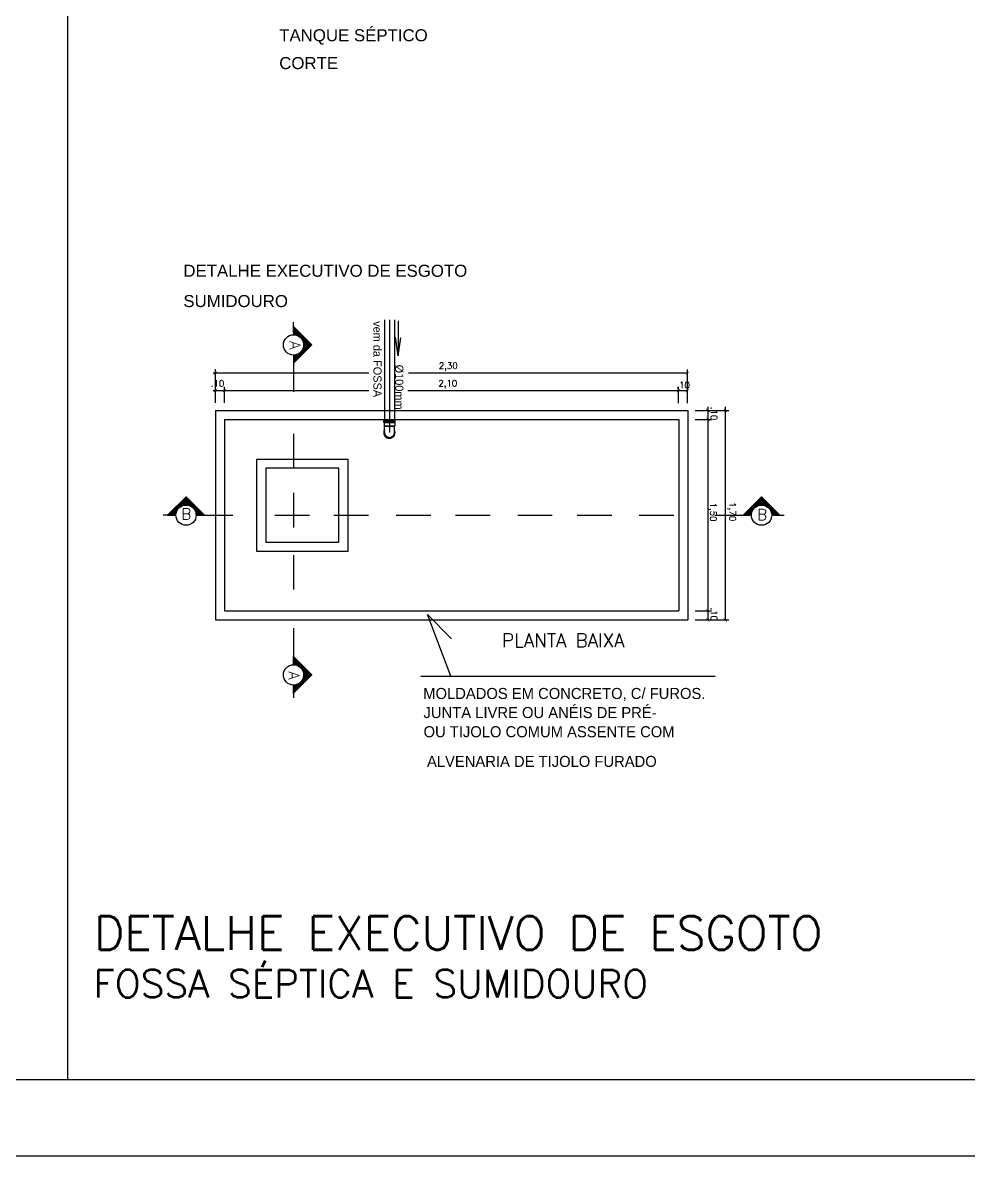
# Model space of a CAD drawing. Header units: millimetres. Extents: x 1111 to 1959, y -391 to -319.
# Drawn here: x 1489.32 to 1498.59, y -390.89 to -379.78 of the extents above; entities that cross this region are included whole.
import ezdxf
from ezdxf.enums import TextEntityAlignment as Align

# ---------------------------------------------------------------- set-up
doc = ezdxf.new("R2010")
doc.units = ezdxf.units.MM
for name, pattern in [('CENTER2', [1.125, 0.75, -0.125, 0.125, -0.125]), ('DASHDOT', [25.4, 12.7, -6.35, 0, -6.35]), ('HIDDENX2', [0.75, 0.5, -0.25])]:
    doc.linetypes.add(name, pattern=pattern)
for name, color, linetype in [('CARIMBO', 2, 'Continuous'), ('CERCAD-1', 1, 'Continuous'), ('CERCAD-2', 7, 'Continuous'), ('COTA', 1, 'Continuous'), ('DETALLHES_CAIXAS', 3, 'Continuous'), ('GROSSA', 3, 'Continuous'), ('NIVEIS', 1, 'Continuous'), ('PORTAS', 2, 'Continuous'), ('SANHIDRO', 1, 'DASHDOT'), ('TEXTO', 3, 'Continuous'), ('TigreCad', 2, 'Continuous'), ('TXT_0', 7, 'Continuous'), ('TXT_1', 2, 'Continuous'), ('TXT_2', 2, 'Continuous')]:
    doc.layers.add(name, color=color, linetype=linetype)
doc.layers.add('DI-Títulos', color=3, linetype='Continuous', lineweight=30)
doc.layers.add('TQ-Tubos detalhe', color=1, linetype='Continuous', lineweight=30)
doc.styles.add('ADITIVOCAD', font='ROMANS.shx')
doc.styles.add('ARIAL', font='arial.ttf', dxfattribs={"height": 2})
doc.styles.add('ROMANS', font='romans')

# ---------------------------------------------------------------- blocks, each defined once
blk = doc.blocks.new('A$C1B96391E')
at = {"layer": 'GROSSA', "linetype": 'Continuous', "ltscale": 5}
for p, q in [((0, 0.817), (0.564, 1.379)), ((0.026, 0.764), (0.617, 1.353)), ((0.033, 0.784), (0.597, 1.346)), ((0.107, 0.683), (0.698, 1.272)), ((0.691, 1.252), (0.127, 0.69)), ((0.305, 0.511), (0.869, 1.073)), ((0.335, 0.511), (0.869, 1.043)), ((0.591, 1.353), (0.564, 1.379)), ((0.611, 1.359), (0.604, 1.353)), ((0.704, 1.279), (0.624, 1.359)), ((0.698, 1.259), (0.704, 1.265)), ((0.698, 1.245), (0.869, 1.073)), ((0.869, 1.043), (0.869, 1.073)), ((1.056, 0.856), (0.869, 1.043)), ((0.026, 0.791), (0, 0.817)), ((0.02, 0.771), (0.026, 0.777)), ((0.1, 0.677), (0.02, 0.757)), ((0.12, 0.683), (0.113, 0.677)), ((0.133, 0.683), (0.305, 0.511)), ((0.335, 0.511), (0.305, 0.511)), ((0.517, 0.328), (0.335, 0.511)), ((0.67, 0.174), (0.517, 0.328)), ((1.205, 0.706), (1.056, 0.856))]:
    blk.add_line(p, q, dxfattribs=at)
for centre, radius, start, end in [((0.597, 1.359), 0.00942, 224.89011, 314.89011), ((0.617, 1.353), 0.00942, 44.89011, 134.89011), ((0.704, 1.252), 0.00942, 134.89011, 224.89011), ((0.698, 1.272), 0.00942, 314.89011, 44.89011), ((0.026, 0.764), 0.00942, 134.89011, 224.89011), ((0.02, 0.784), 0.00942, 314.89011, 44.89011), ((0.107, 0.683), 0.00942, 224.89011, 314.89011), ((0.127, 0.677), 0.00942, 44.89011, 134.89011), ((1.05, 0.507), 0.562, 198.54863, 221.56277), ((0.936, 0.439), 0.397, 205.99883, 62.15891), ((0.953, 0.422), 0.433, 221.6691, 46.49998), ((0.936, 0.439), 0.433, 226.49998, 43.28024), ((0.944, 0.431), 0.397, 224.07597, 45.70425), ((0.937, 0.44), 0.377, 224.89011, 44.89011), ((0.879, 0.346), 0.54, 46.3514, 70.89101)]:
    blk.add_arc(centre, radius, start, end, dxfattribs=at)
blk = doc.blocks.new('A$C01E11E74')
at = {"linetype": 'ByBlock', "xscale": 1.26, "yscale": 1.26, "zscale": 1.26, "rotation": 314.7593777562512}
blk.add_blockref('A$C1B96391E', (-0.68, 1.02), dxfattribs=at)
blk = doc.blocks.new('A$C65B91862')
at = {"rotation": 270}
blk.add_blockref('A$C01E11E74', (0, 1.09), dxfattribs=at)
blk = doc.blocks.new('A$C318D66E1')
at = {"layer": 'CARIMBO'}
for p, q in [((0, 0.37), (4.92, 0.37)), ((4.92, 0.37), (2.3, 0)), ((4.92, 0.37), (2.37, 0.75))]:
    blk.add_line(p, q, dxfattribs=at)
blk = doc.blocks.new('_ArchTick')
at = {"layer": 'COTA', "color": 0, "const_width": 0.15}
blk.add_lwpolyline([(-0.5, -0.5), (0.5, 0.5)], dxfattribs=at)
blk = doc.blocks.new('*X146')
at = {"color": 0}
for p, q in [((101.59, 65.457), (101.923, 65.79)), ((101.608, 65.457), (101.932, 65.781)), ((101.626, 65.457), (101.941, 65.772)), ((101.643, 65.457), (101.95, 65.763)), ((101.661, 65.457), (101.958, 65.755)), ((101.827, 65.615), (101.787, 65.656)), ((101.839, 65.622), (101.795, 65.665)), ((101.851, 65.627), (101.804, 65.674)), ((101.864, 65.632), (101.813, 65.683)), ((101.878, 65.636), (101.822, 65.692)), ((101.892, 65.639), (101.831, 65.701)), ((101.908, 65.641), (101.84, 65.709)), ((101.847, 65.626), (101.967, 65.746)), ((101.925, 65.641), (101.848, 65.718)), ((101.944, 65.64), (101.857, 65.727)), ((101.966, 65.636), (101.866, 65.736)), ((101.874, 65.635), (101.976, 65.737)), ((101.993, 65.627), (101.875, 65.745)), ((102.035, 65.602), (101.884, 65.754)), ((102.198, 65.457), (101.893, 65.762)), ((101.897, 65.64), (101.985, 65.728)), ((102.216, 65.457), (101.901, 65.771)), ((102.233, 65.457), (101.91, 65.78)), ((101.916, 65.641), (101.994, 65.719)), ((102.251, 65.457), (101.919, 65.789)), ((101.933, 65.641), (102.003, 65.71)), ((101.949, 65.639), (102.011, 65.702)), ((101.964, 65.636), (102.02, 65.693)), ((101.978, 65.633), (102.029, 65.684)), ((101.991, 65.628), (102.038, 65.675)), ((102.003, 65.622), (102.047, 65.666)), ((102.015, 65.616), (102.056, 65.657)), ((101.597, 65.457), (101.592, 65.462)), ((101.615, 65.457), (101.601, 65.471)), ((101.632, 65.457), (101.61, 65.48)), ((101.65, 65.457), (101.619, 65.488)), ((101.668, 65.457), (101.627, 65.497)), ((101.685, 65.457), (101.636, 65.506)), ((101.703, 65.457), (101.645, 65.515)), ((101.721, 65.457), (101.654, 65.524)), ((101.737, 65.458), (101.663, 65.533)), ((101.738, 65.475), (101.672, 65.541)), ((101.679, 65.457), (101.753, 65.531)), ((101.74, 65.49), (101.68, 65.55)), ((101.744, 65.505), (101.689, 65.559)), ((101.696, 65.457), (101.744, 65.504)), ((101.748, 65.518), (101.698, 65.568)), ((101.753, 65.531), (101.707, 65.577)), ((101.714, 65.457), (101.739, 65.482)), ((101.759, 65.543), (101.716, 65.586)), ((101.765, 65.554), (101.725, 65.594)), ((101.732, 65.457), (101.737, 65.463)), ((101.772, 65.565), (101.733, 65.603)), ((101.78, 65.575), (101.742, 65.612)), ((101.788, 65.584), (101.751, 65.621)), ((101.797, 65.593), (101.76, 65.63)), ((101.807, 65.601), (101.769, 65.639)), ((101.817, 65.609), (101.778, 65.648)), ((102.025, 65.609), (102.065, 65.649)), ((102.036, 65.602), (102.073, 65.64)), ((102.045, 65.594), (102.082, 65.631)), ((102.054, 65.585), (102.091, 65.622)), ((102.062, 65.576), (102.1, 65.613)), ((102.18, 65.457), (102.067, 65.571)), ((102.07, 65.566), (102.109, 65.604)), ((102.077, 65.555), (102.118, 65.595)), ((102.084, 65.544), (102.126, 65.587)), ((102.09, 65.532), (102.135, 65.578)), ((102.163, 65.457), (102.092, 65.528)), ((102.095, 65.52), (102.144, 65.569)), ((102.099, 65.506), (102.153, 65.56)), ((102.145, 65.457), (102.1, 65.502)), ((102.102, 65.492), (102.162, 65.551)), ((102.127, 65.457), (102.104, 65.48)), ((102.105, 65.477), (102.171, 65.542)), ((102.106, 65.46), (102.179, 65.534)), ((102.109, 65.457), (102.106, 65.461)), ((102.121, 65.457), (102.188, 65.525)), ((102.138, 65.457), (102.197, 65.516)), ((102.156, 65.457), (102.206, 65.507)), ((102.174, 65.457), (102.215, 65.498)), ((102.191, 65.457), (102.224, 65.489)), ((102.209, 65.457), (102.232, 65.481)), ((102.227, 65.457), (102.241, 65.472)), ((102.244, 65.457), (102.25, 65.463))]:
    blk.add_line(p, q, dxfattribs=at)

msp = doc.modelspace()

# ---------------------------------------------------------------- linework, layer by layer
at = {"layer": 'CERCAD-1'}
msp.add_lwpolyline([(1512.251, -390.141), (1449.251, -390.141), (1449.251, -347.241), (1512.251, -347.241)], close=True, dxfattribs=at)
at = {"layer": 'CERCAD-2'}
msp.add_line((1513.001, -390.891), (1447.001, -390.891), dxfattribs=at)
at = {"layer": 'DETALLHES_CAIXAS'}
for p, q in [((1491.209, -383.579), (1495.84, -383.579)), ((1491.209, -383.579), (1491.209, -385.633)), ((1495.84, -383.579), (1495.84, -385.633)), ((1491.297, -383.667), (1495.752, -383.667)), ((1491.297, -383.667), (1491.297, -385.545)), ((1495.752, -383.667), (1495.752, -385.545)), ((1491.297, -385.545), (1495.752, -385.545)), ((1491.209, -385.633), (1495.84, -385.633))]:
    msp.add_line(p, q, dxfattribs=at)
at = {"layer": 'GROSSA', "linetype": 'Continuous', "ltscale": 5}
for p, q in [((1492.866, -382.692), (1492.866, -383.674)), ((1492.964, -382.692), (1492.964, -383.674))]:
    msp.add_line(p, q, dxfattribs=at)
at = {"layer": 'NIVEIS', "linetype": 'CENTER2'}
for p, q in [((1491.974, -382.816), (1491.974, -382.714)), ((1491.974, -383.057), (1491.974, -383.396)), ((1491.974, -383.809), (1491.974, -384.147)), ((1491.974, -384.387), (1491.974, -384.726)), ((1490.799, -384.606), (1490.697, -384.606)), ((1491.04, -384.606), (1491.379, -384.606)), ((1491.791, -384.606), (1492.13, -384.606)), ((1492.37, -384.606), (1492.709, -384.606)), ((1492.98, -384.606), (1493.319, -384.606)), ((1493.563, -384.606), (1493.901, -384.606)), ((1494.173, -384.606), (1494.511, -384.606)), ((1494.755, -384.606), (1495.094, -384.606)), ((1495.365, -384.606), (1495.704, -384.606)), ((1496.105, -384.606), (1496.444, -384.606)), ((1491.974, -384.997), (1491.974, -385.336)), ((1491.974, -385.713), (1491.974, -386.052))]:
    msp.add_line(p, q, dxfattribs=at)
at = {"layer": 'PORTAS', "ltscale": 0.1}
for p, q in [((1493.518, -386.184), (1493.289, -385.581)), ((1493.522, -385.818), (1493.289, -385.581)), ((1493.221, -386.184), (1496.11, -386.184))]:
    msp.add_line(p, q, dxfattribs=at)
at = {"layer": 'SANHIDRO'}
msp.add_line((1492.915, -382.692), (1492.915, -383.794), dxfattribs=at)
at = {"layer": 'TigreCad'}
for points in [[(1492.511, -384.059), (1491.611, -384.059), (1491.611, -384.959), (1492.511, -384.959)], [(1492.418, -384.145), (1491.704, -384.145), (1491.704, -384.872), (1492.418, -384.872)]]:
    msp.add_lwpolyline(points, close=True, dxfattribs=at)
at = {"layer": 'TQ-Tubos detalhe'}
msp.add_line((1489.76, -390.141), (1489.76, -347.241), dxfattribs=at)
at = {"layer": 'TXT_0', "linetype": 'ByBlock'}
for p, q in [((1491.209, -383.506), (1491.209, -383.176)), ((1495.837, -383.508), (1495.837, -383.178)), ((1491.185, -383.212), (1492.711, -383.212)), ((1493.1, -383.212), (1495.84, -383.212)), ((1491.185, -383.383), (1491.417, -383.383)), ((1491.297, -383.506), (1491.297, -383.347)), ((1491.297, -383.506), (1491.297, -383.347)), ((1491.393, -383.383), (1492.713, -383.383)), ((1493.095, -383.383), (1494.288, -383.383)), ((1494.263, -383.383), (1495.84, -383.383)), ((1495.75, -383.508), (1495.75, -383.349)), ((1495.75, -383.508), (1495.75, -383.349)), ((1495.913, -383.579), (1496.243, -383.579)), ((1496.036, -383.544), (1496.036, -384.993)), ((1496.036, -383.555), (1496.036, -383.787)), ((1496.207, -383.544), (1496.207, -385.633)), ((1495.913, -383.667), (1496.072, -383.667)), ((1495.913, -383.667), (1496.072, -383.667)), ((1496.036, -384.969), (1496.036, -385.633)), ((1495.913, -385.545), (1496.072, -385.545)), ((1495.913, -385.545), (1496.072, -385.545)), ((1495.913, -385.633), (1496.243, -385.633))]:
    msp.add_line(p, q, dxfattribs=at)
at = {"layer": 'TXT_1'}
for p, q in [((1491.974, -382.756), (1491.974, -382.837)), ((1491.974, -382.756), (1492.155, -382.937)), ((1492.155, -382.937), (1491.974, -383.117)), ((1491.974, -383.036), (1491.974, -383.117)), ((1490.739, -384.606), (1490.92, -384.426)), ((1490.92, -384.426), (1491.1, -384.606)), ((1496.564, -384.426), (1496.383, -384.606)), ((1490.739, -384.606), (1490.82, -384.606)), ((1491.019, -384.606), (1491.1, -384.606)), ((1496.464, -384.606), (1496.383, -384.606)), ((1496.744, -384.606), (1496.663, -384.606)), ((1492.155, -386.172), (1491.974, -385.992)), ((1491.974, -386.073), (1491.974, -385.992)), ((1491.974, -386.353), (1491.974, -386.272))]:
    msp.add_line(p, q, dxfattribs=at)
for centre in [(1491.974, -382.937), (1490.92, -384.606), (1496.564, -384.606), (1491.974, -386.172)]:
    msp.add_circle(centre, 0.0995, dxfattribs=at)
at = {"layer": 'TXT_2', "linetype": 'CENTER2'}
for p, q in [((1492.05, -383.579), (1492.18, -383.579)), ((1496.684, -384.606), (1496.787, -384.606)), ((1491.974, -386.292), (1491.974, -386.395))]:
    msp.add_line(p, q, dxfattribs=at)

# ---------------------------------------------------------------- block references
at = {"xscale": 0.1025464889724401, "yscale": 0.1025464889724401, "zscale": 0.1025464889724401, "rotation": 90.29882526914709}
msp.add_blockref('A$C65B91862', (1492.971, -383.853), dxfattribs=at)
at = {"layer": 'TXT_0', "linetype": 'HIDDENX2', "ltscale": 0.5, "xscale": 0.0697817681473794, "yscale": 0.0697817681473794, "zscale": 0.0697817681473794, "rotation": 270}
msp.add_blockref('A$C318D66E1', (1492.975, -382.702), dxfattribs=at)
at = {"layer": 'TXT_0', "linetype": 'ByBlock', "xscale": 0.0318129246970784, "yscale": 0.0318129246970784, "zscale": 0.0318129246970784}
for p, rotation in [((1491.209, -383.212), 180), ((1491.209, -383.383), 180), ((1495.75, -383.386), 180), ((1496.036, -383.579), 90), ((1496.207, -383.579), 90), ((1496.036, -383.667), 270), ((1496.036, -385.545), 270), ((1496.036, -385.545), 90), ((1496.036, -385.633), 270), ((1496.207, -385.633), 270)]:
    msp.add_blockref('_ArchTick', p, dxfattribs=dict(at, rotation=rotation))
for p in [(1495.837, -383.215), (1491.297, -383.383), (1495.75, -383.386), (1495.837, -383.386)]:
    msp.add_blockref('_ArchTick', p, dxfattribs=at)
at = {"layer": 'TXT_1', "yscale": 0.5400000000000205, "rotation": 270}
for p, xscale, zscale in [((1456.627, -327.899), 0.5400000000000205, 0.5400000000000205), ((1456.627, -441.21), -0.5400000000000205, 0.5400000000000001)]:
    msp.add_blockref('*X146', p, dxfattribs=dict(at, xscale=xscale, zscale=zscale))
at = {"layer": 'TXT_1'}
for p, xscale, yscale, zscale in [((1435.882, -419.953), 0.5400000000008732, 0.5400000000008732, 0.5400000000008732), ((1551.602, -419.953), -0.5400000000008732, 0.5400000000000205, 0.5400000000000001)]:
    msp.add_blockref('*X146', p, dxfattribs=dict(at, xscale=xscale, yscale=yscale, zscale=zscale))

# ---------------------------------------------------------------- texts
at = {"layer": 'DI-Títulos', "style": 'ARIAL'}
for s, height, p in [('DETALHE EXECUTIVO DE ESGOTO', 0.11798, (1490.894, -382.269)), ('SUMIDOURO', 0.118, (1490.894, -382.566))]:
    msp.add_text(s, height=height, dxfattribs=at).set_placement(p)
at = {"layer": 'DI-Títulos', "width": 2.75288, "attachment_point": 7, "line_spacing_factor": 0.798, "style": 'ARIAL'}
for s, insert, char_height in [('TANQUE SÉPTICO', (1491.834, -379.993), 0.11798), ('CORTE', (1491.834, -380.235), 0.118)]:
    msp.add_mtext(s, dxfattribs=dict(at, insert=insert, char_height=char_height))
at = {"layer": 'TEXTO', "style": 'ADITIVOCAD'}
for s, height, p in [('DETALHE EXECUTIVO DE ESGOTO', 0.33, (1490.018, -388.867)), ('FOSSA SÉPTICA E SUMIDOURO', 0.27, (1490.013, -389.334))]:
    msp.add_text(s, height=height, dxfattribs=at).set_placement(p)
at = {"layer": 'TXT_0', "linetype": 'HIDDENX2', "ltscale": 0.5}
for s, height, p in [('vem da FOSSA', 0.08016, (1492.757, -382.704)), ('Ø100mm', 0.0802, (1492.971, -383.13))]:
    msp.add_text(s, height=height, rotation=270, dxfattribs=at).set_placement(p)
for s, p in [('MOLDADOS EM CONCRETO, C/ FUROS.', (1493.246, -386.408)), ('JUNTA LIVRE OU ANÉIS DE PRÉ-', (1493.249, -386.595)), ('OU TIJOLO COMUM ASSENTE COM', (1493.249, -386.783)), ('ALVENARIA DE TIJOLO FURADO', (1493.283, -387.074))]:
    msp.add_text(s, height=0.10828, dxfattribs=at).set_placement(p)
at = {"layer": 'TXT_0', "linetype": 'ByBlock', "char_height": 0.0617, "attachment_point": 5, "style": 'ROMANS'}
for s, insert in [('2,30', (1493.491, -383.151)), ('\\A1;.10', (1491.229, -383.315)), ('2,10', (1493.487, -383.322)), ('\\A1;.10', (1495.795, -383.33))]:
    msp.add_mtext(s, dxfattribs=dict(at, insert=insert))
at = {"layer": 'TXT_0', "linetype": 'ByBlock', "attachment_point": 5, "rotation": 270, "style": 'ROMANS'}
for s, insert, char_height in [('\\A1;.10', (1496.097, -383.61), 0.0617), ('1,50', (1496.08, -384.575), 0.0617), ('1,70', (1496.27, -384.572), 0.0634), ('\\A1;.10', (1496.097, -385.577), 0.0617)]:
    msp.add_mtext(s, dxfattribs=dict(at, insert=insert, char_height=char_height))
at = {"layer": 'TXT_1', "style": 'ADITIVOCAD'}
for p in [(1491.987, -382.94), (1491.98, -386.178)]:
    msp.add_text('A', height=0.108, rotation=270, dxfattribs=at).set_placement(p, align=Align.MIDDLE)
for p in [(1490.923, -384.594), (1496.57, -384.6)]:
    msp.add_text('B', height=0.108, dxfattribs=at).set_placement(p, align=Align.MIDDLE)
msp.add_text('PLANTA BAIXA', height=0.1316, dxfattribs=at).set_placement((1494.018, -385.899))

doc.saveas('drawing.dxf')
